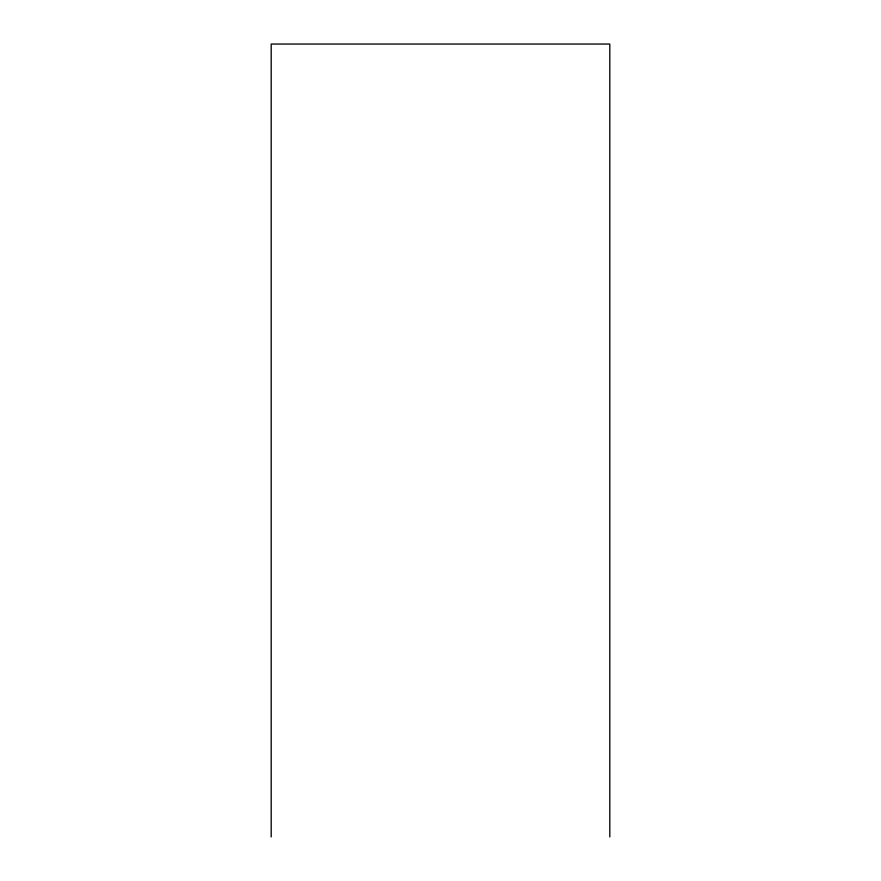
<?xml version="1.0" encoding="UTF-8"?>
<svg xmlns="http://www.w3.org/2000/svg" width="881" height="881" viewBox="0 0 881 881"><rect width="100%" height="100%" fill="white"/><g stroke="black" fill="none" stroke-linecap="round" stroke-linejoin="round"><path stroke-width="1.32" d="M609.806 836.95L609.806 44.05L271.194 44.05L271.194 836.95"/></g></svg>
